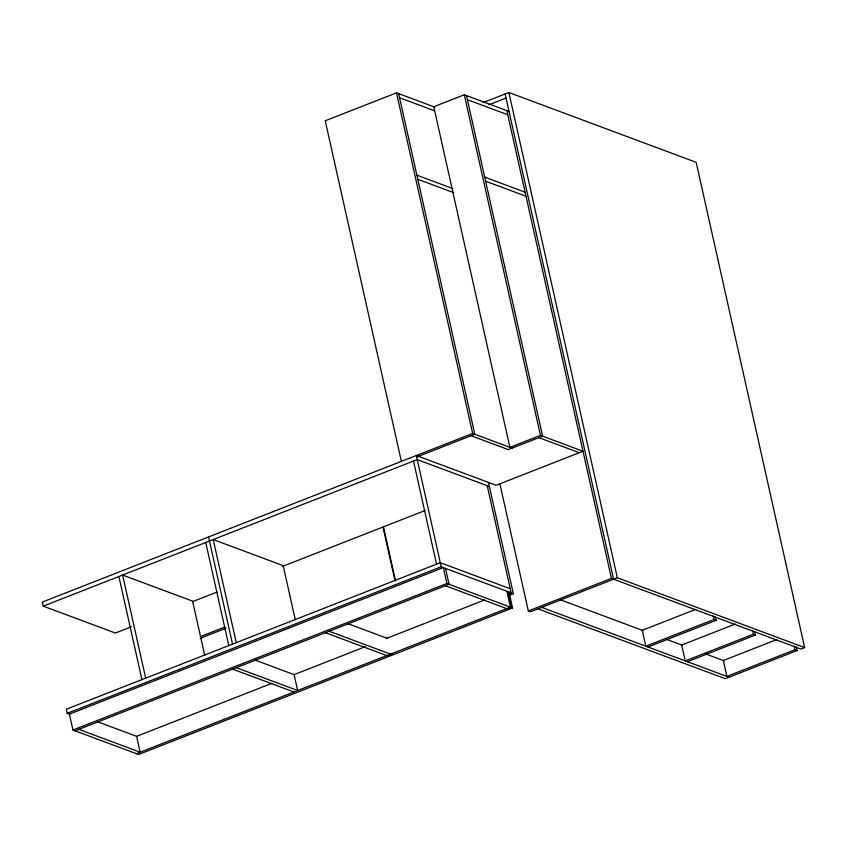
<?xml version="1.0" encoding="UTF-8"?>
<svg xmlns="http://www.w3.org/2000/svg" width="847" height="847" viewBox="0 0 847 847"><rect width="100%" height="100%" fill="white"/><g stroke="black" fill="none" stroke-linecap="round" stroke-linejoin="round"><path stroke-width="1.27" d="M434.733 107.103L396.502 92.852L325.237 120.772L401.372 461.382M509.036 111.455L464.315 94.779L433.77 106.743L509.905 447.354L540.45 435.379L583.001 451.25L496.162 485.278L416.332 455.517L441.202 566.781L513.335 593.673L489.481 486.951L487.321 486.146M483.129 102.593L508.867 92.503L696.181 162.338L804.65 647.584L800.913 649.056L611.428 578.406L528.327 610.973L499.804 483.404M488.931 104.763L506.04 98.051M512.064 448.158L472.637 433.452L42.35 602.058L43.261 606.145L115.404 633.037L131.401 626.769M417.052 456.893L474.796 434.257L398.662 93.657M43.261 606.145L417.243 459.603L489.375 486.496L488.465 482.409M192.64 601.614L217.118 592.021M282.422 566.431L383.013 527.014L395.009 580.671M424.982 510.572L383.437 526.855L395.507 580.851M200.453 636.584L224.931 626.992M200.167 638.352L225.874 628.273M510.254 588.781L440.281 562.694L66.31 709.235L67.22 713.322L441.202 566.781M446.92 583.488L443.362 567.585L69.38 714.127L72.937 730.019L446.92 583.488L512.562 607.955L509.005 592.064M75.097 730.834L449.079 584.292L445.522 568.39M97.363 721.697L136.611 736.329L271.876 683.328M294.025 674.646L365.375 646.684M386.285 638.5L484.696 599.93M508.708 593.832L511.175 592.868L487.216 485.691M509.672 595.113L513.335 593.673M136.42 753.692L510.392 607.151L506.845 591.259M512.562 607.955L138.58 754.497L72.937 730.019M804.65 647.584L617.336 577.749L530.487 611.778L528.327 610.973M695.821 609.332L642.27 630.306L645.827 646.208L713.968 619.496L716.139 620.311L715.313 616.637M647.987 647.013L716.139 620.311M735.249 624.027L681.708 645.012L685.255 660.904L753.407 634.202L755.566 635.006L754.751 631.343M687.425 661.708L755.566 635.006M776.847 639.538L723.306 660.522L726.864 676.414L795.005 649.713L797.175 650.517L796.349 646.854M797.175 650.517L725.286 678.691L537.972 608.855M467.385 99.671L507.787 114.737M399.572 97.744L434.447 110.745M484.696 177.118L525.098 192.174M485.617 181.205L526.008 196.26M416.883 175.191L452.954 188.637M417.804 179.278L453.865 192.724M538.872 437.655L579.263 452.711M471.059 435.729L508.327 449.619L542.609 436.194L466.475 95.584M560.333 599.761L642.905 630.539M666.314 639.273L682.343 645.245M705.752 653.979L724.238 660.872M541.709 607.384L729.023 677.219M445.342 585.753L507.861 609.067L511.599 607.595L508.041 591.704M347.715 623.593L386.941 638.225M329.197 631.259L391.716 654.572L387.979 656.033L325.46 632.73M254.852 659.993L294.089 674.625L297.646 690.517L236.324 667.658M232.586 669.119L293.909 691.978M67.22 713.322L69.676 714.233M78.845 729.362L140.157 752.221L136.611 736.329M794.19 646.039L795.005 649.713M752.591 630.539L753.407 634.202M713.153 615.833L713.968 619.496M508.867 92.503L617.336 577.749M505.13 93.964L613.599 579.221M506.877 110.65L611.428 578.406M464.315 94.779L540.45 435.379M396.502 92.852L472.637 433.452M413.505 461.064L436.544 564.155M295.285 619.76L283.184 565.637L213.211 539.55L236.26 642.64M208.563 536.924L232.523 644.101M205.736 542.482L228.775 645.573M204.699 655.25L192.608 601.137L122.635 575.049L145.673 678.129M118.887 576.511L141.936 679.601"/></g></svg>
